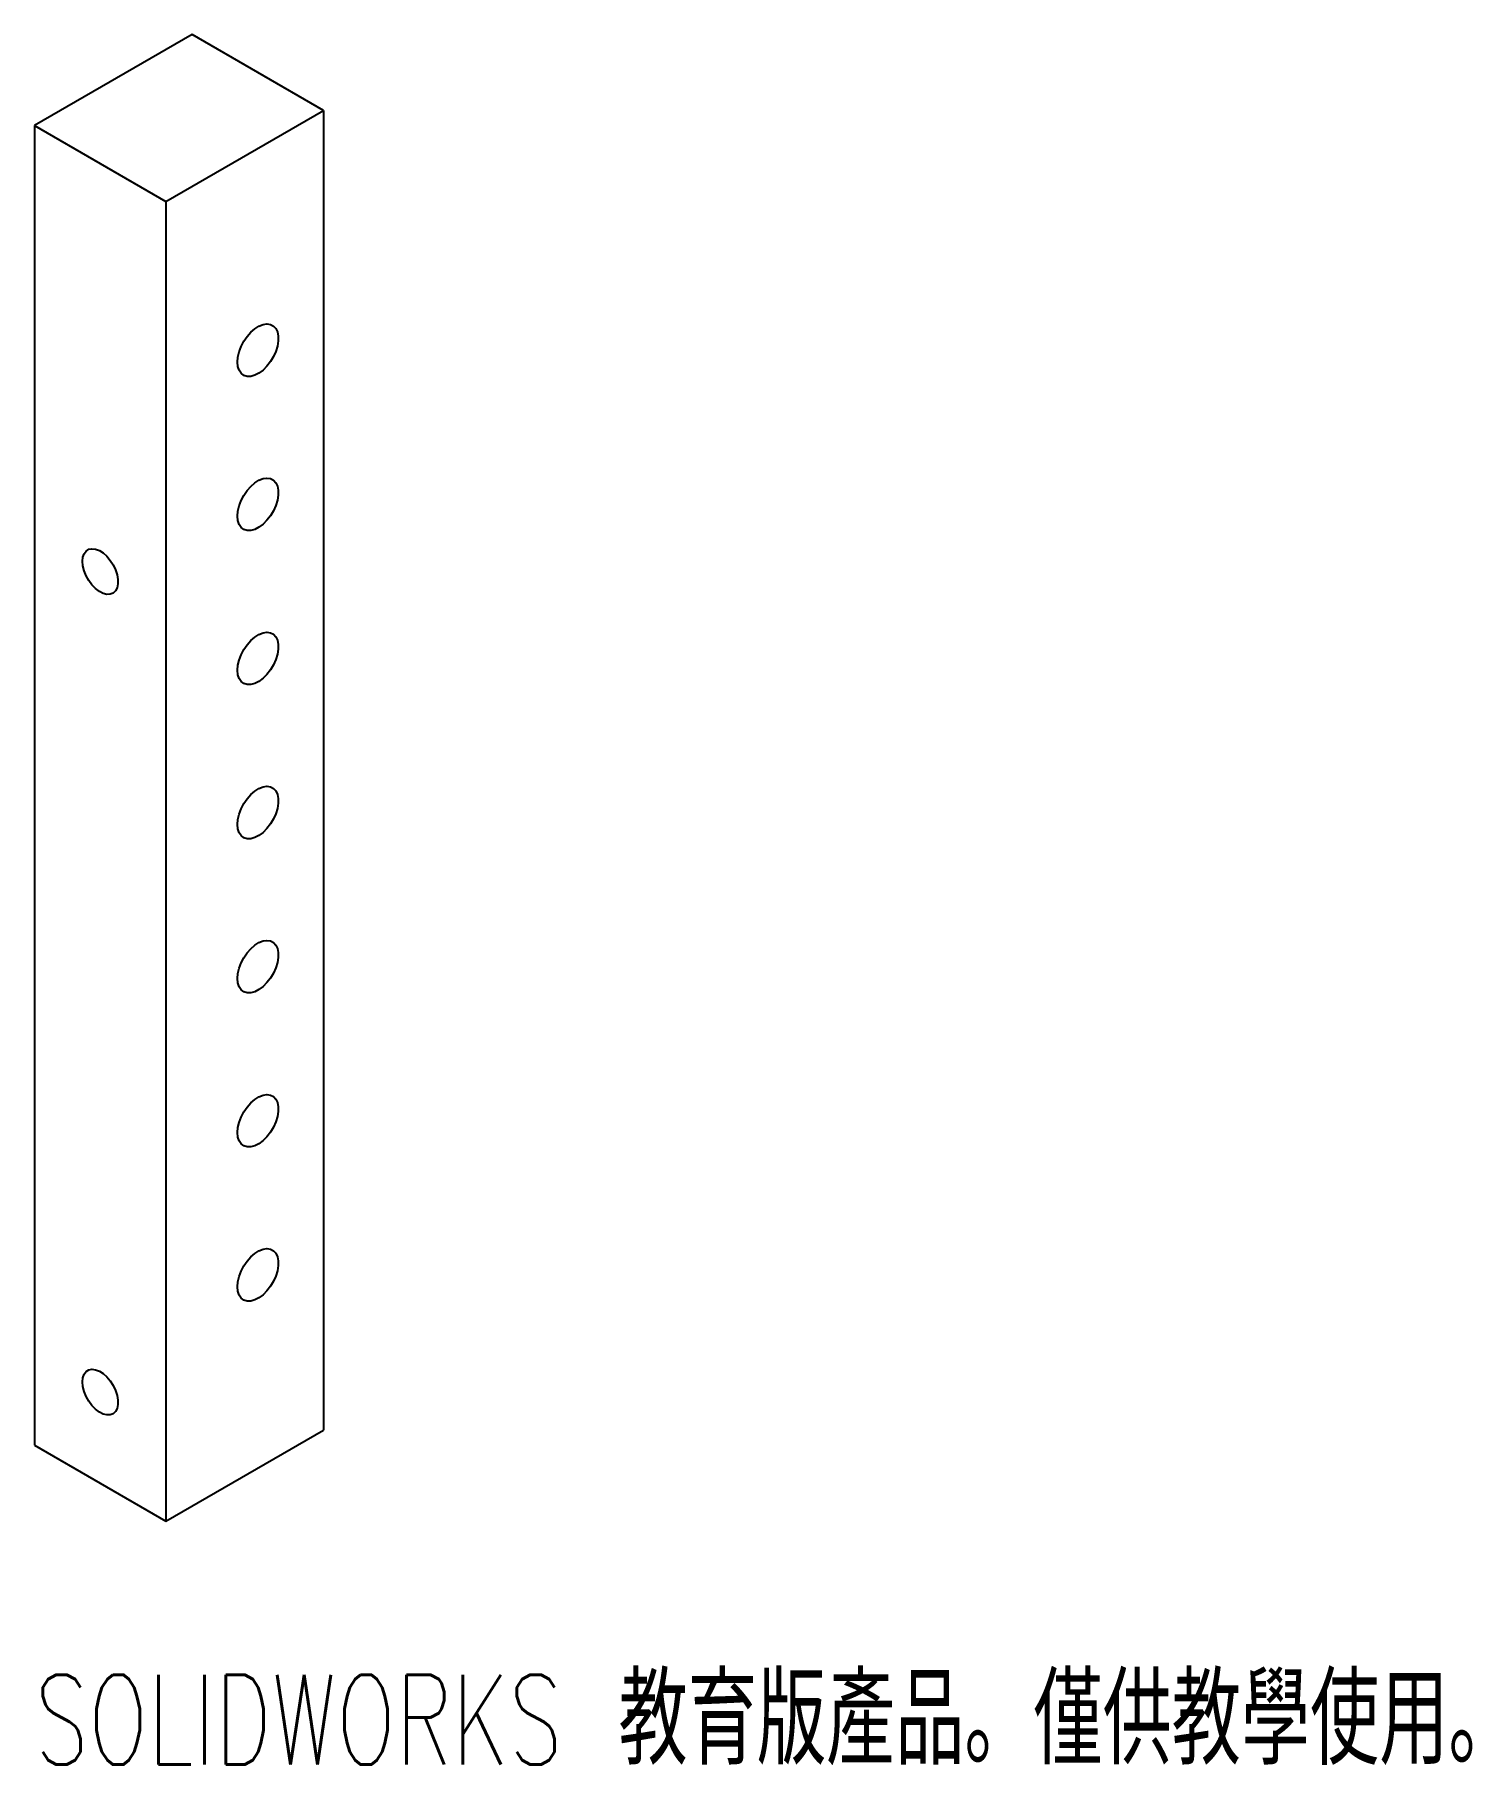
# Paper-space layout '_等角視' of a CAD drawing. Header units: millimetres. Extents: x -7.8 to 69.6, y -17.6 to 75.5.
import ezdxf

# ---------------------------------------------------------------- set-up
doc = ezdxf.new("R2010")
doc.units = ezdxf.units.MM
doc.styles.add('SLDTEXTSTYLE0', font='TXT', dxfattribs={"width": 0.7, "bigfont": 'bigfont'})

psp = doc.layouts.new('_等角視')

# ---------------------------------------------------------------- linework, layer by layer
at = {"color": 7, "linetype": 'Continuous', "lineweight": 25}
for p, q in [((0.707, 75.529), (-7.778, 70.631)), ((7.778, 71.447), (0.707, 75.529)), ((-0.707, 66.549), (7.778, 71.447)), ((7.778, 71.447), (7.778, 0.408)), ((-7.778, 70.631), (-0.707, 66.549)), ((-7.778, 70.631), (-7.778, -0.408)), ((-0.707, 66.549), (-0.707, -4.49)), ((-0.707, -4.49), (7.778, 0.408)), ((-7.778, -0.408), (-0.707, -4.49))]:
    psp.add_line(p, q, dxfattribs=at)
at = {"color": 7, "linetype": 'Continuous', "lineweight": 25, "flags": 128}
for points in [[(3.147, 57.905), (3.169, 58.173), (3.235, 58.456), (3.343, 58.742), (3.488, 59.019), (3.663, 59.277), (3.862, 59.505), (4.077, 59.693), (4.298, 59.834), (4.517, 59.922), (4.725, 59.953), (4.914, 59.926), (5.074, 59.843), (5.201, 59.706), (5.288, 59.521), (5.333, 59.296), (5.333, 59.04), (5.288, 58.763), (5.201, 58.477), (5.074, 58.194), (4.914, 57.925), (4.725, 57.68), (4.517, 57.471), (4.298, 57.306), (4.077, 57.191), (3.862, 57.131), (3.663, 57.129), (3.488, 57.185), (3.343, 57.296), (3.235, 57.458), (3.169, 57.664), (3.147, 57.905)], [(3.147, 49.609), (3.169, 49.877), (3.235, 50.16), (3.343, 50.446), (3.488, 50.723), (3.663, 50.981), (3.862, 51.209), (4.077, 51.397), (4.298, 51.538), (4.517, 51.626), (4.725, 51.657), (4.914, 51.63), (5.074, 51.547), (5.201, 51.409), (5.288, 51.225), (5.333, 51), (5.333, 50.743), (5.288, 50.467), (5.201, 50.181), (5.074, 49.898), (4.914, 49.628), (4.725, 49.384), (4.517, 49.175), (4.298, 49.01), (4.077, 48.895), (3.862, 48.835), (3.663, 48.833), (3.488, 48.889), (3.343, 49), (3.235, 49.161), (3.169, 49.367), (3.147, 49.609)], [(-5.197, 47.176), (-5.175, 47.4), (-5.109, 47.588), (-5.003, 47.731), (-4.861, 47.822), (-4.69, 47.857), (-4.498, 47.834), (-4.294, 47.755), (-4.088, 47.624), (-3.889, 47.445), (-3.707, 47.228), (-3.55, 46.983), (-3.425, 46.721), (-3.338, 46.455), (-3.294, 46.196), (-3.294, 45.958), (-3.338, 45.751), (-3.425, 45.584), (-3.55, 45.467), (-3.707, 45.403), (-3.889, 45.397), (-4.088, 45.448), (-4.294, 45.554), (-4.498, 45.71), (-4.69, 45.909), (-4.861, 46.141), (-5.003, 46.396), (-5.109, 46.662), (-5.175, 46.926), (-5.197, 47.176)], [(3.147, 41.313), (3.169, 41.581), (3.235, 41.864), (3.343, 42.15), (3.488, 42.427), (3.663, 42.685), (3.862, 42.913), (4.077, 43.101), (4.298, 43.242), (4.517, 43.33), (4.725, 43.361), (4.914, 43.334), (5.074, 43.25), (5.201, 43.113), (5.288, 42.929), (5.333, 42.703), (5.333, 42.447), (5.288, 42.171), (5.201, 41.885), (5.074, 41.602), (4.914, 41.332), (4.725, 41.088), (4.517, 40.879), (4.298, 40.714), (4.077, 40.599), (3.862, 40.539), (3.663, 40.537), (3.488, 40.593), (3.343, 40.704), (3.235, 40.865), (3.169, 41.071), (3.147, 41.313)], [(3.147, 33.017), (3.169, 33.285), (3.235, 33.568), (3.343, 33.854), (3.488, 34.131), (3.663, 34.389), (3.862, 34.617), (4.077, 34.805), (4.298, 34.946), (4.517, 35.034), (4.725, 35.065), (4.914, 35.038), (5.074, 34.954), (5.201, 34.817), (5.288, 34.632), (5.333, 34.407), (5.333, 34.151), (5.288, 33.875), (5.201, 33.589), (5.074, 33.306), (4.914, 33.036), (4.725, 32.792), (4.517, 32.583), (4.298, 32.418), (4.077, 32.303), (3.862, 32.243), (3.663, 32.241), (3.488, 32.297), (3.343, 32.408), (3.235, 32.569), (3.169, 32.775), (3.147, 33.017)], [(3.147, 24.721), (3.169, 24.989), (3.235, 25.272), (3.343, 25.558), (3.488, 25.835), (3.663, 26.093), (3.862, 26.321), (4.077, 26.509), (4.298, 26.65), (4.517, 26.738), (4.725, 26.769), (4.914, 26.742), (5.074, 26.658), (5.201, 26.521), (5.288, 26.336), (5.333, 26.111), (5.333, 25.855), (5.288, 25.579), (5.201, 25.293), (5.074, 25.01), (4.914, 24.74), (4.725, 24.496), (4.517, 24.287), (4.298, 24.122), (4.077, 24.007), (3.862, 23.947), (3.663, 23.945), (3.488, 24.001), (3.343, 24.112), (3.235, 24.273), (3.169, 24.479), (3.147, 24.721)], [(3.147, 16.425), (3.169, 16.693), (3.235, 16.975), (3.343, 17.262), (3.488, 17.539), (3.663, 17.797), (3.862, 18.025), (4.077, 18.213), (4.298, 18.354), (4.517, 18.442), (4.725, 18.473), (4.914, 18.446), (5.074, 18.362), (5.201, 18.225), (5.288, 18.04), (5.333, 17.815), (5.333, 17.559), (5.288, 17.283), (5.201, 16.997), (5.074, 16.713), (4.914, 16.444), (4.725, 16.2), (4.517, 15.991), (4.298, 15.826), (4.077, 15.711), (3.862, 15.651), (3.663, 15.649), (3.488, 15.705), (3.343, 15.815), (3.235, 15.977), (3.169, 16.183), (3.147, 16.425)], [(3.147, 8.129), (3.169, 8.397), (3.235, 8.679), (3.343, 8.965), (3.488, 9.243), (3.663, 9.501), (3.862, 9.729), (4.077, 9.917), (4.298, 10.058), (4.517, 10.146), (4.725, 10.177), (4.914, 10.15), (5.074, 10.066), (5.201, 9.929), (5.288, 9.744), (5.333, 9.519), (5.333, 9.263), (5.288, 8.987), (5.201, 8.701), (5.074, 8.417), (4.914, 8.148), (4.725, 7.904), (4.517, 7.695), (4.298, 7.53), (4.077, 7.415), (3.862, 7.355), (3.663, 7.353), (3.488, 7.409), (3.343, 7.519), (3.235, 7.681), (3.169, 7.887), (3.147, 8.129)], [(-5.197, 3.001), (-5.175, 3.225), (-5.109, 3.413), (-5.003, 3.556), (-4.861, 3.647), (-4.69, 3.682), (-4.498, 3.66), (-4.294, 3.581), (-4.088, 3.449), (-3.889, 3.27), (-3.707, 3.053), (-3.55, 2.808), (-3.425, 2.546), (-3.338, 2.28), (-3.294, 2.021), (-3.294, 1.783), (-3.338, 1.576), (-3.425, 1.41), (-3.55, 1.292), (-3.707, 1.228), (-3.889, 1.222), (-4.088, 1.273), (-4.294, 1.379), (-4.498, 1.535), (-4.69, 1.734), (-4.861, 1.967), (-5.003, 2.222), (-5.109, 2.487), (-5.175, 2.751), (-5.197, 3.001)]]:
    psp.add_lwpolyline(points, dxfattribs=at)

# ---------------------------------------------------------------- texts
at = {"color": 7, "linetype": 'Continuous', "insert": (-7.778, -12.76), "char_height": 4.83362, "attachment_point": 1, "style": 'SLDTEXTSTYLE0'}
psp.add_mtext('SOLIDWORKS 教育版產品。僅供教學使用。', dxfattribs=at)

doc.saveas('drawing.dxf')
